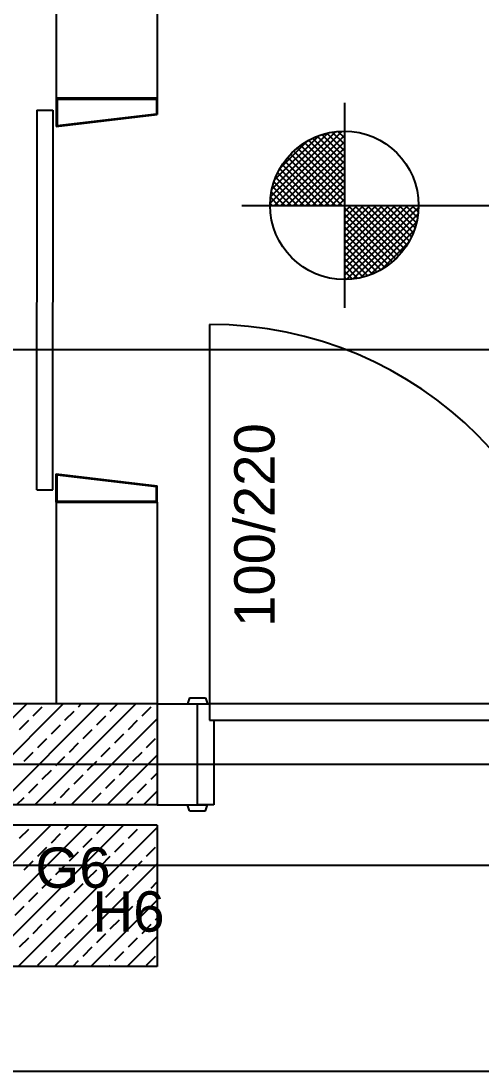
# Model space of a CAD drawing. Header units: millimetres. Extents: x 43168.9 to 43194.6, y -25545.1 to -25543.4.
# Drawn here: x 43169.6441 to 43169.6669, y -25544.5641 to -25544.5121 of the extents above; entities that cross this region are included whole.
import ezdxf
from ezdxf.enums import TextEntityAlignment as Align

# ---------------------------------------------------------------- set-up
doc = ezdxf.new("R2010")
doc.units = ezdxf.units.MM
doc.header["$LTSCALE"] = 200
doc.linetypes.add('DASHDOT', pattern=[1, 0.5, -0.25, 0, -0.25])
doc.linetypes.add('DASHDOT2', pattern=[0.5, 0.25, -0.125, 0, -0.125])
for name, color, linetype in [('aks_sgh', 5, 'DASHDOT2'), ('dograma_sgh', 43, 'Continuous'), ('duv_sgh', 4, 'Continuous'), ('kesitcizgisi_sgh', 22, 'Continuous'), ('kolon-b.a_sgh', 6, 'Continuous'), ('merdi_sgh', 3, 'Continuous'), ('olcuic_sgh', 183, 'Continuous'), ('poz_sgh', 12, 'Continuous'), ('tarama-betonarme_sgh', 223, 'Continuous')]:
    doc.layers.add(name, color=color, linetype=linetype)
doc.styles.add('1-200', font='arial.ttf', dxfattribs={"height": 60})
doc.styles.add('text2', font='arial.ttf')

msp = doc.modelspace()

# ---------------------------------------------------------------- linework, layer by layer
at = {"color": 0}
for p, q in [((43169.660152, -25544.516148), (43169.660152, -25544.526298)), ((43169.655077, -25544.521223), (43169.688677, -25544.521223))]:
    msp.add_line(p, q, dxfattribs=at)
for p, q in [((43169.656485, -25544.521118), (43169.660051, -25544.517553)), ((43169.656511, -25544.520778), (43169.65971, -25544.517579)), ((43169.656587, -25544.520388), (43169.659335, -25544.51764)), ((43169.660152, -25544.518515), (43169.65929, -25544.517653)), ((43169.660152, -25544.518201), (43169.659556, -25544.517604)), ((43169.660152, -25544.517887), (43169.659829, -25544.517564)), ((43169.660152, -25544.517572), (43169.660129, -25544.517549)), ((43169.656695, -25544.521223), (43169.660152, -25544.517766)), ((43169.656715, -25544.519945), (43169.658887, -25544.517773)), ((43169.657001, -25544.519345), (43169.658273, -25544.518073)), ((43169.657009, -25544.521223), (43169.660152, -25544.51808)), ((43169.660152, -25544.520087), (43169.658192, -25544.518127)), ((43169.660152, -25544.519772), (43169.658383, -25544.518003)), ((43169.660152, -25544.519458), (43169.658599, -25544.517905)), ((43169.660152, -25544.519144), (43169.658815, -25544.517806)), ((43169.660152, -25544.518829), (43169.659048, -25544.517725)), ((43169.657323, -25544.521223), (43169.660152, -25544.518394)), ((43169.660031, -25544.521223), (43169.657495, -25544.518687)), ((43169.657638, -25544.521223), (43169.660152, -25544.518709)), ((43169.660152, -25544.52103), (43169.657658, -25544.518536)), ((43169.660152, -25544.520715), (43169.657824, -25544.518387)), ((43169.660152, -25544.520401), (43169.658003, -25544.518251)), ((43169.659088, -25544.521223), (43169.657081, -25544.519216)), ((43169.659403, -25544.521223), (43169.65721, -25544.51903)), ((43169.659717, -25544.521223), (43169.657352, -25544.518858)), ((43169.657952, -25544.521223), (43169.660152, -25544.519023)), ((43169.65846, -25544.521223), (43169.656856, -25544.519619)), ((43169.658774, -25544.521223), (43169.656961, -25544.51941)), ((43169.658266, -25544.521223), (43169.660152, -25544.519337)), ((43169.658581, -25544.521223), (43169.660152, -25544.519651)), ((43169.657831, -25544.521223), (43169.656667, -25544.520058)), ((43169.658145, -25544.521223), (43169.656761, -25544.519839)), ((43169.658895, -25544.521223), (43169.660152, -25544.519966)), ((43169.659209, -25544.521223), (43169.660152, -25544.52028)), ((43169.657203, -25544.521223), (43169.656544, -25544.520565)), ((43169.657517, -25544.521223), (43169.656605, -25544.520312)), ((43169.659524, -25544.521223), (43169.660152, -25544.520594)), ((43169.656574, -25544.521223), (43169.656484, -25544.521133)), ((43169.656888, -25544.521223), (43169.656506, -25544.520841)), ((43169.659838, -25544.521223), (43169.660152, -25544.520909)), ((43169.660152, -25544.521537), (43169.660467, -25544.521223)), ((43169.660152, -25544.521852), (43169.660781, -25544.521223)), ((43169.660152, -25544.522166), (43169.661095, -25544.521223)), ((43169.660152, -25544.52248), (43169.661409, -25544.521223)), ((43169.660152, -25544.522795), (43169.661724, -25544.521223)), ((43169.660152, -25544.523109), (43169.662038, -25544.521223)), ((43169.660152, -25544.523423), (43169.662352, -25544.521223)), ((43169.660152, -25544.523738), (43169.662667, -25544.521223)), ((43169.660152, -25544.524052), (43169.662981, -25544.521223)), ((43169.660152, -25544.524366), (43169.663295, -25544.521223)), ((43169.660152, -25544.52468), (43169.66361, -25544.521223)), ((43169.660257, -25544.52489), (43169.663822, -25544.521325)), ((43169.662839, -25544.523717), (43169.660346, -25544.521223)), ((43169.662988, -25544.523551), (43169.66066, -25544.521223)), ((43169.663124, -25544.523373), (43169.660974, -25544.521223)), ((43169.663249, -25544.523183), (43169.661289, -25544.521223)), ((43169.663372, -25544.522992), (43169.661603, -25544.521223)), ((43169.663471, -25544.522776), (43169.661917, -25544.521223)), ((43169.663569, -25544.52256), (43169.662231, -25544.521223)), ((43169.663651, -25544.522328), (43169.662546, -25544.521223)), ((43169.663722, -25544.522085), (43169.66286, -25544.521223)), ((43169.663771, -25544.52182), (43169.663174, -25544.521223)), ((43169.663812, -25544.521546), (43169.663489, -25544.521223)), ((43169.663826, -25544.521246), (43169.663803, -25544.521223)), ((43169.662689, -25544.52388), (43169.660152, -25544.521344)), ((43169.662517, -25544.524023), (43169.660152, -25544.521658)), ((43169.660597, -25544.524864), (43169.663796, -25544.521665)), ((43169.662345, -25544.524165), (43169.660152, -25544.521973)), ((43169.662159, -25544.524294), (43169.660152, -25544.522287)), ((43169.660987, -25544.524788), (43169.663735, -25544.522041)), ((43169.661965, -25544.524414), (43169.660152, -25544.522601)), ((43169.66143, -25544.52466), (43169.663602, -25544.522488)), ((43169.661756, -25544.524519), (43169.660152, -25544.522915)), ((43169.661536, -25544.524614), (43169.660152, -25544.52323)), ((43169.66203, -25544.524374), (43169.663302, -25544.523102)), ((43169.661317, -25544.524709), (43169.660152, -25544.523544)), ((43169.661064, -25544.52477), (43169.660152, -25544.523858)), ((43169.660811, -25544.524831), (43169.660152, -25544.524173)), ((43169.660534, -25544.524869), (43169.660152, -25544.524487)), ((43169.660242, -25544.524891), (43169.660152, -25544.524801))]:
    msp.add_line(p, q)
msp.add_circle((43169.660152, -25544.521223), 0.003675, dxfattribs=at)
at = {"layer": 'aks_sgh'}
for p, q in [((43169.99088, -25544.548919), (43169.014878, -25544.548919)), ((43169.99088, -25544.553919), (43169.014878, -25544.553919))]:
    msp.add_line(p, q, dxfattribs=at)
at = {"layer": 'dograma_sgh', "color": 145}
msp.add_line((43169.653479, -25544.527119), (43169.653479, -25544.545919), dxfattribs=at)
at = {"layer": 'dograma_sgh'}
for p, q in [((43169.652479, -25544.545619), (43169.652379, -25544.545919)), ((43169.652479, -25544.545619), (43169.653279, -25544.545619)), ((43169.653279, -25544.545619), (43169.653379, -25544.545919)), ((43169.652379, -25544.545919), (43169.653379, -25544.545919)), ((43169.652879, -25544.550919), (43169.652879, -25544.545919)), ((43169.652879, -25544.545919), (43169.653479, -25544.545919)), ((43169.672279, -25544.545919), (43169.653479, -25544.545919)), ((43169.653479, -25544.545919), (43169.653479, -25544.546719)), ((43169.653479, -25544.545919), (43169.653479, -25544.546219)), ((43169.653479, -25544.546219), (43169.653479, -25544.546719)), ((43169.653479, -25544.546719), (43169.672279, -25544.546719)), ((43169.653479, -25544.546719), (43169.653679, -25544.546719)), ((43169.653679, -25544.546719), (43169.653679, -25544.550919)), ((43169.652479, -25544.551219), (43169.652379, -25544.550919)), ((43169.652379, -25544.550919), (43169.653379, -25544.550919)), ((43169.653679, -25544.550919), (43169.652879, -25544.550919)), ((43169.653279, -25544.551219), (43169.653379, -25544.550919)), ((43169.652479, -25544.551219), (43169.653279, -25544.551219))]:
    msp.add_line(p, q, dxfattribs=at)
at = {"layer": 'dograma_sgh', "color": 145}
msp.add_arc((43169.653479, -25544.545919), 0.0188, 0, 90, dxfattribs=at)
at = {"layer": 'duv_sgh'}
for p, q in [((43169.645879, -25544.497919), (43169.645879, -25544.515919)), ((43169.650879, -25544.497919), (43169.650879, -25544.515919)), ((43169.650879, -25544.515919), (43169.645879, -25544.515919)), ((43169.645879, -25544.535919), (43169.645879, -25544.545919)), ((43169.650879, -25544.535919), (43169.645879, -25544.535919)), ((43169.650879, -25544.535919), (43169.650879, -25544.545919)), ((43169.650879, -25544.545919), (43169.652879, -25544.545919)), ((43169.652879, -25544.550919), (43169.652879, -25544.545919)), ((43169.650879, -25544.550919), (43169.652879, -25544.550919))]:
    msp.add_line(p, q, dxfattribs=at)
at = {"layer": 'kesitcizgisi_sgh', "linetype": 'DASHDOT'}
msp.add_line((43169.069626, -25544.528371), (43169.862132, -25544.528371), dxfattribs=at)
at = {"layer": 'kolon-b.a_sgh'}
for p, q in [((43169.650879, -25544.545919), (43169.602879, -25544.545919)), ((43169.650879, -25544.545919), (43169.650879, -25544.550919)), ((43169.650879, -25544.550919), (43169.602879, -25544.550919)), ((43169.650879, -25544.551919), (43169.602879, -25544.551919)), ((43169.650879, -25544.551919), (43169.650879, -25544.558919)), ((43169.650879, -25544.558919), (43169.602879, -25544.558919))]:
    msp.add_line(p, q, dxfattribs=at)
at = {"layer": 'merdi_sgh'}
for p, q in [((43169.650879, -25544.515919), (43169.645879, -25544.515919)), ((43169.645879, -25544.515919), (43169.650879, -25544.515919)), ((43169.645879, -25544.515919), (43169.645879, -25544.515919)), ((43169.645879, -25544.515919), (43169.645879, -25544.517319)), ((43169.645919, -25544.515959), (43169.650839, -25544.515959)), ((43169.645919, -25544.515959), (43169.645919, -25544.517275)), ((43169.646282, -25544.515919), (43169.646282, -25544.515959)), ((43169.650839, -25544.515959), (43169.650839, -25544.516684)), ((43169.650879, -25544.515919), (43169.650879, -25544.516719)), ((43169.644919, -25544.516511), (43169.644919, -25544.526019)), ((43169.644919, -25544.516511), (43169.645719, -25544.516511)), ((43169.645719, -25544.516511), (43169.645719, -25544.526019)), ((43169.645879, -25544.517319), (43169.650879, -25544.516719)), ((43169.645919, -25544.517275), (43169.650839, -25544.516684)), ((43169.644919, -25544.535311), (43169.644919, -25544.526035)), ((43169.645719, -25544.535319), (43169.645719, -25544.526043)), ((43169.645879, -25544.534519), (43169.650879, -25544.535119)), ((43169.645879, -25544.535919), (43169.645879, -25544.534519)), ((43169.645919, -25544.534564), (43169.650839, -25544.535155)), ((43169.645919, -25544.535879), (43169.645919, -25544.534564)), ((43169.644919, -25544.535311), (43169.645719, -25544.535311)), ((43169.650839, -25544.535879), (43169.650839, -25544.535155)), ((43169.650879, -25544.535919), (43169.650879, -25544.535119)), ((43169.645919, -25544.535879), (43169.650839, -25544.535879)), ((43169.646282, -25544.535919), (43169.646282, -25544.535879)), ((43169.650879, -25544.535919), (43169.645879, -25544.535919)), ((43169.645879, -25544.535919), (43169.650879, -25544.535919)), ((43169.645879, -25544.535919), (43169.646879, -25544.535919))]:
    msp.add_line(p, q, dxfattribs=at)
at = {"layer": 'olcuic_sgh'}
msp.add_line((43169.602629, -25544.564099), (43169.840129, -25544.564099), dxfattribs=at)
at = {"layer": 'tarama-betonarme_sgh'}
for p, q in [((43169.639429, -25544.550919), (43169.644429, -25544.545919)), ((43169.641225, -25544.550919), (43169.646225, -25544.545919)), ((43169.643021, -25544.550919), (43169.648021, -25544.545919)), ((43169.644741, -25544.546505), (43169.64519, -25544.546056)), ((43169.644817, -25544.550919), (43169.649817, -25544.545919)), ((43169.646313, -25544.54673), (43169.646762, -25544.546281)), ((43169.646986, -25544.546056), (43169.647123, -25544.545919)), ((43169.648558, -25544.546281), (43169.648919, -25544.545919)), ((43169.650129, -25544.546505), (43169.650578, -25544.546056)), ((43169.644068, -25544.547179), (43169.644517, -25544.54673)), ((43169.646613, -25544.550919), (43169.650879, -25544.546654)), ((43169.647884, -25544.546954), (43169.648333, -25544.546505)), ((43169.649456, -25544.547179), (43169.649905, -25544.54673)), ((43169.645639, -25544.547403), (43169.646088, -25544.546954)), ((43169.647211, -25544.547628), (43169.64766, -25544.547179)), ((43169.644966, -25544.548077), (43169.645415, -25544.547628)), ((43169.646537, -25544.548301), (43169.646986, -25544.547852)), ((43169.648782, -25544.547852), (43169.649231, -25544.547403)), ((43169.650354, -25544.548077), (43169.650803, -25544.547628)), ((43169.644292, -25544.54875), (43169.644741, -25544.548301)), ((43169.648109, -25544.548526), (43169.648558, -25544.548077)), ((43169.64968, -25544.54875), (43169.650129, -25544.548301)), ((43169.645864, -25544.548975), (43169.646313, -25544.548526)), ((43169.647435, -25544.549199), (43169.647884, -25544.54875)), ((43169.648409, -25544.550919), (43169.650879, -25544.54845)), ((43169.64519, -25544.549648), (43169.645639, -25544.549199)), ((43169.649007, -25544.549424), (43169.649456, -25544.548975)), ((43169.650578, -25544.549648), (43169.650879, -25544.549348)), ((43169.644517, -25544.550322), (43169.644966, -25544.549873)), ((43169.646762, -25544.549873), (43169.647211, -25544.549424)), ((43169.648333, -25544.550097), (43169.648782, -25544.549648)), ((43169.649905, -25544.550322), (43169.650354, -25544.549873)), ((43169.646088, -25544.550546), (43169.646537, -25544.550097)), ((43169.64766, -25544.550771), (43169.648109, -25544.550322)), ((43169.650205, -25544.550919), (43169.650879, -25544.550246)), ((43169.643919, -25544.550919), (43169.644292, -25544.550546)), ((43169.645715, -25544.550919), (43169.645864, -25544.550771)), ((43169.649307, -25544.550919), (43169.64968, -25544.550546)), ((43169.638613, -25544.558919), (43169.645613, -25544.551919)), ((43169.640409, -25544.558919), (43169.647409, -25544.551919)), ((43169.642205, -25544.558919), (43169.649205, -25544.551919)), ((43169.646313, -25544.552118), (43169.646511, -25544.551919)), ((43169.647884, -25544.552342), (43169.648307, -25544.551919)), ((43169.644001, -25544.558919), (43169.650879, -25544.552042)), ((43169.644068, -25544.552567), (43169.644517, -25544.552118)), ((43169.645639, -25544.552791), (43169.646088, -25544.552342)), ((43169.649456, -25544.552567), (43169.649905, -25544.552118)), ((43169.644966, -25544.553465), (43169.645415, -25544.553016)), ((43169.647211, -25544.553016), (43169.64766, -25544.552567)), ((43169.648782, -25544.55324), (43169.649231, -25544.552791)), ((43169.650354, -25544.553465), (43169.650803, -25544.553016)), ((43169.646537, -25544.553689), (43169.646986, -25544.55324)), ((43169.648109, -25544.553914), (43169.648558, -25544.553465)), ((43169.644292, -25544.554138), (43169.644741, -25544.553689)), ((43169.645797, -25544.558919), (43169.650879, -25544.553838)), ((43169.645864, -25544.554363), (43169.646313, -25544.553914)), ((43169.64968, -25544.554138), (43169.650129, -25544.553689)), ((43169.64519, -25544.555036), (43169.645639, -25544.554587)), ((43169.647435, -25544.554587), (43169.647884, -25544.554138)), ((43169.649007, -25544.554812), (43169.649456, -25544.554363)), ((43169.646762, -25544.555261), (43169.647211, -25544.554812)), ((43169.648333, -25544.555485), (43169.648782, -25544.555036)), ((43169.650578, -25544.555036), (43169.650879, -25544.554736)), ((43169.644517, -25544.55571), (43169.644966, -25544.555261)), ((43169.646088, -25544.555934), (43169.646537, -25544.555485)), ((43169.647594, -25544.558919), (43169.650879, -25544.555634)), ((43169.649905, -25544.55571), (43169.650354, -25544.555261)), ((43169.643843, -25544.556383), (43169.644292, -25544.555934)), ((43169.645415, -25544.556608), (43169.645864, -25544.556159)), ((43169.64766, -25544.556159), (43169.648109, -25544.55571)), ((43169.649231, -25544.556383), (43169.64968, -25544.555934)), ((43169.646986, -25544.556832), (43169.647435, -25544.556383)), ((43169.648558, -25544.557057), (43169.649007, -25544.556608)), ((43169.650803, -25544.556608), (43169.650879, -25544.556532)), ((43169.644741, -25544.557282), (43169.64519, -25544.556832)), ((43169.646313, -25544.557506), (43169.646762, -25544.557057)), ((43169.650129, -25544.557282), (43169.650578, -25544.556832)), ((43169.644068, -25544.557955), (43169.644517, -25544.557506)), ((43169.645639, -25544.55818), (43169.646088, -25544.557731)), ((43169.647884, -25544.557731), (43169.648333, -25544.557282)), ((43169.64939, -25544.558919), (43169.650879, -25544.55743)), ((43169.649456, -25544.557955), (43169.649905, -25544.557506)), ((43169.647211, -25544.558404), (43169.64766, -25544.557955)), ((43169.648782, -25544.558629), (43169.649231, -25544.55818)), ((43169.644966, -25544.558853), (43169.645415, -25544.558404)), ((43169.646695, -25544.558919), (43169.646986, -25544.558629)), ((43169.650354, -25544.558853), (43169.650803, -25544.558404)), ((43169.648492, -25544.558919), (43169.648558, -25544.558853))]:
    msp.add_line(p, q, dxfattribs=at)

# ---------------------------------------------------------------- texts
at = {"layer": 'aks_sgh', "style": '1-200'}
for s, p in [('G6', (43169.644848, -25544.555027)), ('G6', (43169.644848, -25544.555027)), ('H6', (43169.647676, -25544.557198))]:
    msp.add_text(s, height=0.002, rotation=0, dxfattribs=at).set_placement(p)
at = {"layer": 'poz_sgh', "style": 'text2'}
msp.add_text('100/220', height=0.002, rotation=90, dxfattribs=at).set_placement((43169.656698, -25544.537062), align=Align.CENTER)

doc.saveas('drawing.dxf')
